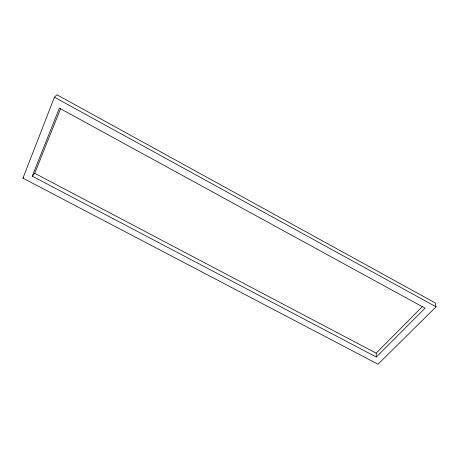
<?xml version="1.0" encoding="UTF-8"?>
<svg xmlns="http://www.w3.org/2000/svg" width="459" height="459" viewBox="0 0 459 459"><rect width="100%" height="100%" fill="white"/><g stroke="black" fill="none" stroke-linecap="round" stroke-linejoin="round"><path stroke-width="0.69" d="M22.95 178.172L54.432 97.222L56.927 94.778L435.407 303.015L436.05 306.813L378.032 364.222L22.95 178.172L23.793 177.214M32.25 176.153L59.372 108.117L425.068 308.19L376.323 357.045L32.25 176.153L34.718 173.29L60.743 108.255M376.323 357.045L376.151 353.16L422.498 306.428M34.718 173.29L376.151 353.16M54.432 97.222L436.05 306.813"/></g></svg>
